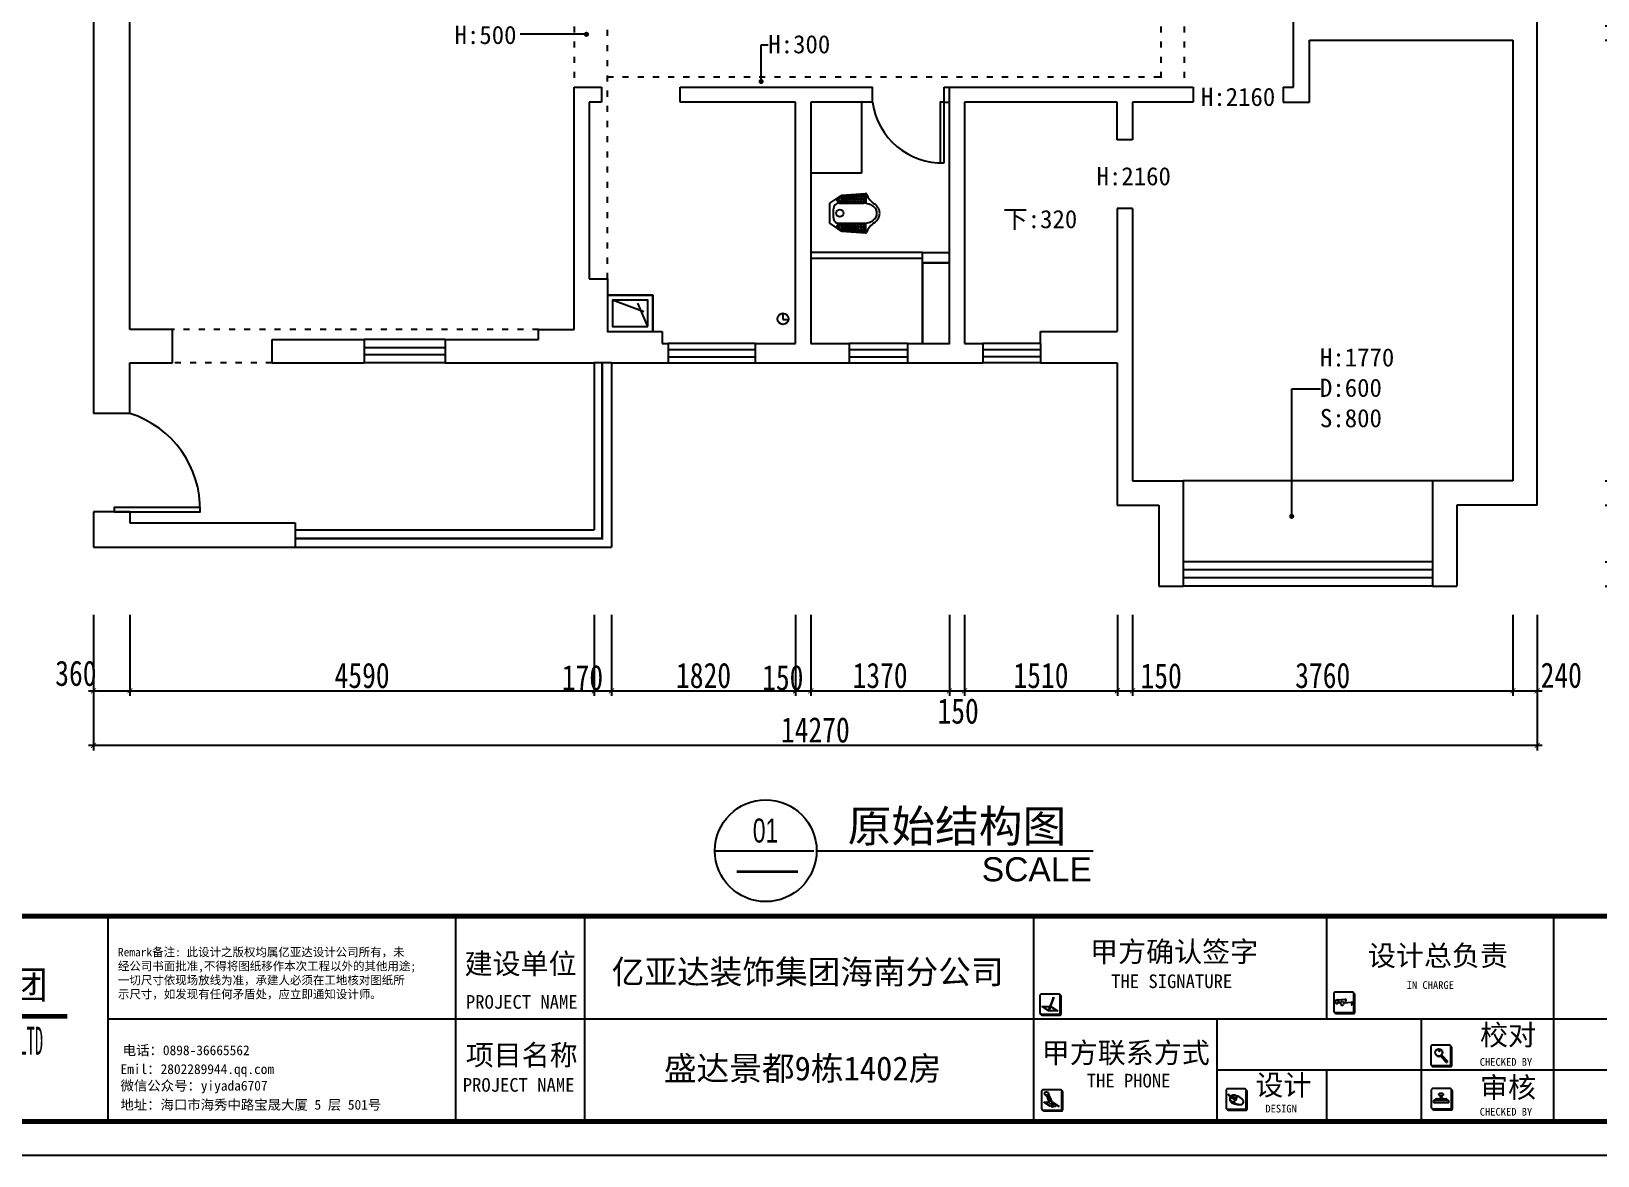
# Model space of a CAD drawing. Header units: millimetres. Extents: x -77055 to 331180, y -861586 to -491011.
# Drawn here: x 114374 to 129856, y -665598 to -654490 of the extents above; entities that cross this region are included whole.
import ezdxf
from ezdxf.enums import TextEntityAlignment as Align

# ---------------------------------------------------------------- set-up
doc = ezdxf.new("R2010")
doc.units = ezdxf.units.MM
doc.header["$PDMODE"] = 3
doc.linetypes.add('ACAD_ISO03W100', pattern=[30, 12, -18])
for name, color, linetype in [('0-01图框模板说明', 2, 'Continuous'), ('0-02图框细线', 136, 'Continuous'), ('0-170活动家具', 8, 'Continuous'), ('250', 250, 'Continuous'), ('layer 1', 7, 'Continuous'), ('TK', 7, 'Continuous'), ('家具外线', 4, 'Continuous')]:
    doc.layers.add(name, color=color, linetype=linetype)
doc.styles.add('ar', font='arial.ttf')
doc.styles.add('DIM', font='simhei.ttf', dxfattribs={"width": 0.8})
doc.styles.add('DIM_FONT', font='SIMPLEX.shx', dxfattribs={"width": 0.8})
doc.styles.add('H1', font='')
doc.styles.get("Standard").update_dxf_attribs({"font": 'simhei.ttf'})
doc.styles.add('STYLE1', font='')
doc.styles.add('黑体', font='simhei.ttf')
doc.styles.get('H1').set_extended_font_data('SimSun')
doc.styles.get('STYLE1').set_extended_font_data('SimSun')
doc.dimstyles.new('1-50', dxfattribs={"dimscale": 50, "dimtxt": 5, "dimasz": 1, "dimexe": 1, "dimexo": 0.1, "dimgap": 0.5, "dimtad": 1, "dimdec": 0, "dimdsep": 46, "dimtxsty": 'DIM', "dimblk": 'ARCHTICK', "dimcen": 4, "dimdle": 1, "dimclrd": 3, "dimclre": 3, "dimclrt": 1, "dimadec": 0, "dimazin": 0, "dimtfac": 1, "dimtdec": 0, "dimtmove": 2, "dimatfit": 3, "dimldrblk": 'DOT', "dimfxl": 15, "dimfxlon": 1, "dimarcsym": 0})

# ---------------------------------------------------------------- blocks, each defined once
blk = doc.blocks.new('_ArchTick')
at = {"color": 0, "linetype": 'ByBlock', "const_width": 0.15}
blk.add_lwpolyline([(-0.5, -0.5), (0.5, 0.5)], dxfattribs=at)
blk = doc.blocks.new('*D574')
at = {"layer": '250', "color": 3, "lineweight": -2}
for p, q in [((130681, -654386), (130681, -654626)), ((129931, -654436), (130731, -654436)), ((129931, -654576), (130731, -654576))]:
    blk.add_line(p, q, dxfattribs=at)
at = {"layer": 'Defpoints', "color": 0}
for p in [(129218, -654436), (129218, -654576), (130681, -654576)]:
    blk.add_point(p, dxfattribs=at)
at = {"layer": '250', "color": 3, "lineweight": -2, "xscale": 50, "yscale": 50, "zscale": 50}
for p, rotation in [((130681, -654436), 90), ((130681, -654576), 270)]:
    blk.add_blockref('_ArchTick', p, dxfattribs=dict(at, rotation=rotation))
at = {"layer": '250', "color": 1, "insert": (130479, -654506), "char_height": 250, "attachment_point": 5, "rotation": 90, "style": 'DIM'}
blk.add_mtext('140', dxfattribs=at)
blk = doc.blocks.new('_Dot')
at = {"color": 0, "linetype": 'ByBlock', "lineweight": -2}
blk.add_line((-0.5, 0), (-1, 0), dxfattribs=at)
at = {"color": 0, "linetype": 'ByBlock', "const_width": 0.5}
blk.add_lwpolyline([(-0.25, 0, 1), (0.25, 0, 1)], format="xyb", close=True, dxfattribs=at)
blk = doc.blocks.new('*D575')
at = {"layer": '250', "color": 3, "lineweight": -2}
for p, q in [((129931, -654576), (130731, -654576)), ((130681, -654526), (130681, -658981)), ((129931, -658931), (130731, -658931))]:
    blk.add_line(p, q, dxfattribs=at)
at = {"layer": 'Defpoints', "color": 0}
for p in [(129218, -654576), (129218, -658931), (130681, -658931)]:
    blk.add_point(p, dxfattribs=at)
at = {"layer": '250', "color": 3, "lineweight": -2, "xscale": 50, "yscale": 50, "zscale": 50}
for p, rotation in [((130681, -654576), 90), ((130681, -658931), 270)]:
    blk.add_blockref('_ArchTick', p, dxfattribs=dict(at, rotation=rotation))
at = {"layer": '250', "color": 1, "insert": (130531, -656753), "char_height": 250, "attachment_point": 5, "rotation": 90, "style": 'DIM'}
blk.add_mtext('4355', dxfattribs=at)
blk = doc.blocks.new('*D576')
at = {"layer": '250', "color": 3, "lineweight": -2}
for p, q in [((130681, -658881), (130681, -659221)), ((129931, -658931), (130731, -658931)), ((129931, -659171), (130731, -659171))]:
    blk.add_line(p, q, dxfattribs=at)
at = {"layer": 'Defpoints', "color": 0}
for p in [(129218, -658931), (129458, -659171), (130681, -659171)]:
    blk.add_point(p, dxfattribs=at)
at = {"layer": '250', "color": 3, "lineweight": -2, "xscale": 50, "yscale": 50, "zscale": 50}
for p, rotation in [((130681, -658931), 90), ((130681, -659171), 270)]:
    blk.add_blockref('_ArchTick', p, dxfattribs=dict(at, rotation=rotation))
at = {"layer": '250', "color": 1, "insert": (130869, -658718), "char_height": 250, "attachment_point": 5, "rotation": 90, "style": 'DIM'}
blk.add_mtext('240', dxfattribs=at)
blk = doc.blocks.new('*D577')
at = {"layer": '250', "color": 3, "lineweight": -2}
for p, q in [((129931, -659171), (130731, -659171)), ((130681, -659121), (130681, -659781)), ((129931, -659731), (130731, -659731))]:
    blk.add_line(p, q, dxfattribs=at)
at = {"layer": 'Defpoints', "color": 0}
for p in [(129458, -659171), (128423, -659731), (130681, -659731)]:
    blk.add_point(p, dxfattribs=at)
at = {"layer": '250', "color": 3, "lineweight": -2, "xscale": 50, "yscale": 50, "zscale": 50}
for p, rotation in [((130681, -659171), 90), ((130681, -659731), 270)]:
    blk.add_blockref('_ArchTick', p, dxfattribs=dict(at, rotation=rotation))
at = {"layer": '250', "color": 1, "insert": (130479, -659451), "char_height": 250, "attachment_point": 5, "rotation": 90, "style": 'DIM'}
blk.add_mtext('560', dxfattribs=at)
blk = doc.blocks.new('*D578')
at = {"layer": '250', "color": 3, "lineweight": -2}
for p, q in [((130681, -659681), (130681, -660021)), ((129931, -659731), (130731, -659731)), ((129931, -659971), (130731, -659971))]:
    blk.add_line(p, q, dxfattribs=at)
at = {"layer": 'Defpoints', "color": 0}
for p in [(128423, -659731), (128423, -659971), (130681, -659971)]:
    blk.add_point(p, dxfattribs=at)
at = {"layer": '250', "color": 3, "lineweight": -2, "xscale": 50, "yscale": 50, "zscale": 50}
for p, rotation in [((130681, -659731), 90), ((130681, -659971), 270)]:
    blk.add_blockref('_ArchTick', p, dxfattribs=dict(at, rotation=rotation))
at = {"layer": '250', "color": 1, "insert": (130479, -660114), "char_height": 250, "attachment_point": 5, "rotation": 90, "style": 'DIM'}
blk.add_mtext('240', dxfattribs=at)
blk = doc.blocks.new('*D595')
at = {"layer": '250', "color": 3, "lineweight": -2}
for p, q in [((114988, -660256), (114988, -661056)), ((115348, -660256), (115348, -661056)), ((114938, -661006), (115398, -661006))]:
    blk.add_line(p, q, dxfattribs=at)
at = {"layer": 'Defpoints', "color": 0}
for p in [(115348, -659781), (114988, -660021), (115348, -661006)]:
    blk.add_point(p, dxfattribs=at)
at = {"layer": '250', "color": 3, "lineweight": -2, "xscale": 50, "yscale": 50, "zscale": 50, "rotation": 180}
blk.add_blockref('_ArchTick', (114988, -661006), dxfattribs=at)
at = {"layer": '250', "color": 3, "lineweight": -2, "xscale": 50, "yscale": 50, "zscale": 50}
blk.add_blockref('_ArchTick', (115348, -661006), dxfattribs=at)
at = {"layer": '250', "color": 1, "insert": (114814, -660834), "char_height": 250, "attachment_point": 5, "style": 'DIM'}
blk.add_mtext('360', dxfattribs=at)
blk = doc.blocks.new('*D596')
at = {"layer": '250', "color": 3, "lineweight": -2}
for p, q in [((115348, -660256), (115348, -661056)), ((119938, -660256), (119938, -661056)), ((115298, -661006), (119988, -661006))]:
    blk.add_line(p, q, dxfattribs=at)
at = {"layer": 'Defpoints', "color": 0}
for p in [(115348, -659781), (119938, -659851), (119938, -661006)]:
    blk.add_point(p, dxfattribs=at)
at = {"layer": '250', "color": 3, "lineweight": -2, "xscale": 50, "yscale": 50, "zscale": 50, "rotation": 180}
blk.add_blockref('_ArchTick', (115348, -661006), dxfattribs=at)
at = {"layer": '250', "color": 3, "lineweight": -2, "xscale": 50, "yscale": 50, "zscale": 50}
blk.add_blockref('_ArchTick', (119938, -661006), dxfattribs=at)
at = {"layer": '250', "color": 1, "insert": (117643, -660855), "char_height": 250, "attachment_point": 5, "style": 'DIM'}
blk.add_mtext('4590', dxfattribs=at)
blk = doc.blocks.new('*D597')
at = {"layer": '250', "color": 3, "lineweight": -2}
for p, q in [((119938, -660256), (119938, -661056)), ((120108, -660256), (120108, -661056)), ((119888, -661006), (120158, -661006))]:
    blk.add_line(p, q, dxfattribs=at)
at = {"layer": 'Defpoints', "color": 0}
for p in [(119938, -659851), (120108, -660021), (120108, -661006)]:
    blk.add_point(p, dxfattribs=at)
at = {"layer": '250', "color": 3, "lineweight": -2, "xscale": 50, "yscale": 50, "zscale": 50, "rotation": 180}
blk.add_blockref('_ArchTick', (119938, -661006), dxfattribs=at)
at = {"layer": '250', "color": 3, "lineweight": -2, "xscale": 50, "yscale": 50, "zscale": 50}
blk.add_blockref('_ArchTick', (120108, -661006), dxfattribs=at)
at = {"layer": '250', "color": 1, "insert": (119821, -660877), "char_height": 250, "attachment_point": 5, "style": 'DIM'}
blk.add_mtext('170', dxfattribs=at)
blk = doc.blocks.new('*D598')
at = {"layer": '250', "color": 3, "lineweight": -2}
for p, q in [((120108, -660256), (120108, -661056)), ((121928, -660256), (121928, -661056)), ((120058, -661006), (121978, -661006))]:
    blk.add_line(p, q, dxfattribs=at)
at = {"layer": 'Defpoints', "color": 0}
for p in [(121928, -658011), (120108, -660021), (121928, -661006)]:
    blk.add_point(p, dxfattribs=at)
at = {"layer": '250', "color": 3, "lineweight": -2, "xscale": 50, "yscale": 50, "zscale": 50, "rotation": 180}
blk.add_blockref('_ArchTick', (120108, -661006), dxfattribs=at)
at = {"layer": '250', "color": 3, "lineweight": -2, "xscale": 50, "yscale": 50, "zscale": 50}
blk.add_blockref('_ArchTick', (121928, -661006), dxfattribs=at)
at = {"layer": '250', "color": 1, "insert": (121018, -660855), "char_height": 250, "attachment_point": 5, "style": 'DIM'}
blk.add_mtext('1820', dxfattribs=at)
blk = doc.blocks.new('*D599')
at = {"layer": '250', "color": 3, "lineweight": -2}
for p, q in [((121928, -660256), (121928, -661056)), ((122078, -660256), (122078, -661056)), ((121878, -661006), (122128, -661006))]:
    blk.add_line(p, q, dxfattribs=at)
at = {"layer": 'Defpoints', "color": 0}
for p in [(121928, -658011), (122078, -658011), (122078, -661006)]:
    blk.add_point(p, dxfattribs=at)
at = {"layer": '250', "color": 3, "lineweight": -2, "xscale": 50, "yscale": 50, "zscale": 50, "rotation": 180}
blk.add_blockref('_ArchTick', (121928, -661006), dxfattribs=at)
at = {"layer": '250', "color": 3, "lineweight": -2, "xscale": 50, "yscale": 50, "zscale": 50}
blk.add_blockref('_ArchTick', (122078, -661006), dxfattribs=at)
at = {"layer": '250', "color": 1, "insert": (121801, -660877), "char_height": 250, "attachment_point": 5, "style": 'DIM'}
blk.add_mtext('150', dxfattribs=at)
blk = doc.blocks.new('*D600')
at = {"layer": '250', "color": 3, "lineweight": -2}
for p, q in [((122078, -660256), (122078, -661056)), ((123448, -660256), (123448, -661056)), ((122028, -661006), (123498, -661006))]:
    blk.add_line(p, q, dxfattribs=at)
at = {"layer": 'Defpoints', "color": 0}
for p in [(123448, -657211), (122078, -658011), (123448, -661006)]:
    blk.add_point(p, dxfattribs=at)
at = {"layer": '250', "color": 3, "lineweight": -2, "xscale": 50, "yscale": 50, "zscale": 50, "rotation": 180}
blk.add_blockref('_ArchTick', (122078, -661006), dxfattribs=at)
at = {"layer": '250', "color": 3, "lineweight": -2, "xscale": 50, "yscale": 50, "zscale": 50}
blk.add_blockref('_ArchTick', (123448, -661006), dxfattribs=at)
at = {"layer": '250', "color": 1, "insert": (122763, -660855), "char_height": 250, "attachment_point": 5, "style": 'DIM'}
blk.add_mtext('1370', dxfattribs=at)
blk = doc.blocks.new('*D601')
at = {"layer": '250', "color": 3, "lineweight": -2}
for p, q in [((123448, -660256), (123448, -661056)), ((123598, -660256), (123598, -661056)), ((123398, -661006), (123648, -661006))]:
    blk.add_line(p, q, dxfattribs=at)
at = {"layer": 'Defpoints', "color": 0}
for p in [(123448, -657211), (123598, -658011), (123598, -661006)]:
    blk.add_point(p, dxfattribs=at)
at = {"layer": '250', "color": 3, "lineweight": -2, "xscale": 50, "yscale": 50, "zscale": 50, "rotation": 180}
blk.add_blockref('_ArchTick', (123448, -661006), dxfattribs=at)
at = {"layer": '250', "color": 3, "lineweight": -2, "xscale": 50, "yscale": 50, "zscale": 50}
blk.add_blockref('_ArchTick', (123598, -661006), dxfattribs=at)
at = {"layer": '250', "color": 1, "insert": (123534, -661207), "char_height": 250, "attachment_point": 5, "style": 'DIM'}
blk.add_mtext('150', dxfattribs=at)
blk = doc.blocks.new('*D602')
at = {"layer": '250', "color": 3, "lineweight": -2}
for p, q in [((123598, -660256), (123598, -661056)), ((125108, -660256), (125108, -661056)), ((123548, -661006), (125158, -661006))]:
    blk.add_line(p, q, dxfattribs=at)
at = {"layer": 'Defpoints', "color": 0}
for p in [(123598, -658011), (125108, -658201), (125108, -661006)]:
    blk.add_point(p, dxfattribs=at)
at = {"layer": '250', "color": 3, "lineweight": -2, "xscale": 50, "yscale": 50, "zscale": 50, "rotation": 180}
blk.add_blockref('_ArchTick', (123598, -661006), dxfattribs=at)
at = {"layer": '250', "color": 3, "lineweight": -2, "xscale": 50, "yscale": 50, "zscale": 50}
blk.add_blockref('_ArchTick', (125108, -661006), dxfattribs=at)
at = {"layer": '250', "color": 1, "insert": (124353, -660855), "char_height": 250, "attachment_point": 5, "style": 'DIM'}
blk.add_mtext('1510', dxfattribs=at)
blk = doc.blocks.new('*D603')
at = {"layer": '250', "color": 3, "lineweight": -2}
for p, q in [((125108, -660256), (125108, -661056)), ((125258, -660256), (125258, -661056)), ((125058, -661006), (125308, -661006))]:
    blk.add_line(p, q, dxfattribs=at)
at = {"layer": 'Defpoints', "color": 0}
for p in [(125258, -659366), (125108, -659606), (125258, -661006)]:
    blk.add_point(p, dxfattribs=at)
at = {"layer": '250', "color": 3, "lineweight": -2, "xscale": 50, "yscale": 50, "zscale": 50, "rotation": 180}
blk.add_blockref('_ArchTick', (125108, -661006), dxfattribs=at)
at = {"layer": '250', "color": 3, "lineweight": -2, "xscale": 50, "yscale": 50, "zscale": 50}
blk.add_blockref('_ArchTick', (125258, -661006), dxfattribs=at)
at = {"layer": '250', "color": 1, "insert": (125541, -660859), "char_height": 250, "attachment_point": 5, "style": 'DIM'}
blk.add_mtext('150', dxfattribs=at)
blk = doc.blocks.new('*D604')
at = {"layer": '250', "color": 3, "lineweight": -2}
for p, q in [((125258, -660256), (125258, -661056)), ((129018, -660256), (129018, -661056)), ((125208, -661006), (129068, -661006))]:
    blk.add_line(p, q, dxfattribs=at)
at = {"layer": 'Defpoints', "color": 0}
for p in [(125258, -659366), (129018, -659366), (129018, -661006)]:
    blk.add_point(p, dxfattribs=at)
at = {"layer": '250', "color": 3, "lineweight": -2, "xscale": 50, "yscale": 50, "zscale": 50, "rotation": 180}
blk.add_blockref('_ArchTick', (125258, -661006), dxfattribs=at)
at = {"layer": '250', "color": 3, "lineweight": -2, "xscale": 50, "yscale": 50, "zscale": 50}
blk.add_blockref('_ArchTick', (129018, -661006), dxfattribs=at)
at = {"layer": '250', "color": 1, "insert": (127138, -660855), "char_height": 250, "attachment_point": 5, "style": 'DIM'}
blk.add_mtext('3760', dxfattribs=at)
blk = doc.blocks.new('*D605')
at = {"layer": '250', "color": 3, "lineweight": -2}
for p, q in [((129018, -660256), (129018, -661056)), ((129258, -660256), (129258, -661056)), ((128968, -661006), (129308, -661006))]:
    blk.add_line(p, q, dxfattribs=at)
at = {"layer": 'Defpoints', "color": 0}
for p in [(129018, -659366), (129258, -659606), (129258, -661006)]:
    blk.add_point(p, dxfattribs=at)
at = {"layer": '250', "color": 3, "lineweight": -2, "xscale": 50, "yscale": 50, "zscale": 50, "rotation": 180}
blk.add_blockref('_ArchTick', (129018, -661006), dxfattribs=at)
at = {"layer": '250', "color": 3, "lineweight": -2, "xscale": 50, "yscale": 50, "zscale": 50}
blk.add_blockref('_ArchTick', (129258, -661006), dxfattribs=at)
at = {"layer": '250', "color": 1, "insert": (129496, -660853), "char_height": 250, "attachment_point": 5, "style": 'DIM'}
blk.add_mtext('240', dxfattribs=at)
blk = doc.blocks.new('*D607')
at = {"layer": '250', "color": 3, "lineweight": -2}
for p, q in [((114988, -660795), (114988, -661595)), ((129258, -660795), (129258, -661595)), ((129308, -661545), (114938, -661545))]:
    blk.add_line(p, q, dxfattribs=at)
at = {"layer": 'Defpoints', "color": 0}
for p in [(114988, -660159), (129258, -660159), (114988, -661545)]:
    blk.add_point(p, dxfattribs=at)
at = {"layer": '250', "color": 3, "lineweight": -2, "xscale": 50, "yscale": 50, "zscale": 50, "rotation": 180}
blk.add_blockref('_ArchTick', (114988, -661545), dxfattribs=at)
at = {"layer": '250', "color": 3, "lineweight": -2, "xscale": 50, "yscale": 50, "zscale": 50}
blk.add_blockref('_ArchTick', (129258, -661545), dxfattribs=at)
at = {"layer": '250', "color": 1, "insert": (122123, -661393), "char_height": 250, "attachment_point": 5, "style": 'DIM'}
blk.add_mtext('14270', dxfattribs=at)
blk = doc.blocks.new('A$C277C16EF')
at = {"layer": '0-01图框模板说明'}
for points in [[(-12145, 1411, -0.414214), (-12158, 1397), (-12331, 1397, -0.071272), (-12335, 1398, 0.348143), (-12322, 1388), (-12149, 1388, 0.414214), (-12135, 1401), (-12135, 1574, 0.333108), (-12145, 1587, -0.057743), (-12145, 1584)], [(-9240, 1428, -0.414214), (-9254, 1415), (-9427, 1415, -0.071272), (-9430, 1416, 0.348143), (-9417, 1405), (-9245, 1405, 0.414214), (-9231, 1419), (-9231, 1592, 0.333108), (-9241, 1605, -0.057743), (-9240, 1601)], [(-8283, 904, -0.414214), (-8296, 891), (-8469, 891, -0.071272), (-8473, 891, 0.348143), (-8460, 881), (-8287, 881, 0.414214), (-8273, 894), (-8273, 1067, 0.333108), (-8283, 1080, -0.057743), (-8283, 1077)], [(-12128, 465, -0.414214), (-12141, 451), (-12314, 451, -0.071272), (-12318, 452, 0.348143), (-12305, 442), (-12132, 442, 0.414214), (-12119, 455), (-12119, 628, 0.333108), (-12129, 641, -0.057743), (-12128, 638)], [(-10305, 473, -0.414214), (-10318, 460), (-10491, 460, -0.071272), (-10495, 460, 0.348143), (-10482, 450), (-10309, 450, 0.414214), (-10296, 463), (-10296, 636, 0.333108), (-10305, 649, -0.057743), (-10305, 646)], [(-8276, 476, -0.414214), (-8289, 462), (-8462, 462, -0.071272), (-8466, 463, 0.348143), (-8453, 453), (-8280, 453, 0.414214), (-8267, 466), (-8267, 639, 0.333108), (-8276, 652, -0.057743), (-8276, 649)]]:
    blk.add_hatch(color=8, dxfattribs=at).paths.add_polyline_path(points)
at = {"layer": '0-01图框模板说明', "color": 8}
for p, q in [((-12251, 1448), (-12253, 1444)), ((-12252, 1448), (-12253, 1446)), ((-12253, 1446), (-12253, 1444)), ((-12252, 1445), (-12253, 1444)), ((-12251, 1447), (-12252, 1445)), ((-9408, 1541), (-9327, 1547)), ((-9396, 1540), (-9326, 1546)), ((-9345, 1510), (-9264, 1516)), ((-9333, 1509), (-9264, 1515)), ((-8385, 988), (-8328, 922)), ((-8374, 997), (-8317, 932)), ((-12241, 484), (-12306, 527)), ((-12306, 527), (-12253, 527)), ((-12224, 527), (-12219, 527)), ((-12219, 527), (-12153, 484)), ((-10471, 551), (-10471, 551)), ((-10462, 577), (-10429, 561)), ((-10456, 543), (-10415, 520)), ((-10421, 576), (-10454, 588)), ((-10449, 575), (-10449, 575)), ((-10449, 575), (-10425, 562)), ((-10420, 571), (-10445, 582)), ((-10379, 585), (-10421, 597)), ((-10411, 561), (-10404, 557)), ((-8449, 546), (-8428, 560)), ((-8426, 561), (-8406, 561)), ((-8383, 572), (-8383, 576)), ((-8376, 572), (-8376, 576)), ((-8350, 561), (-8328, 561)), ((-8308, 546), (-8326, 560))]:
    blk.add_line(p, q, dxfattribs=at)
at = {"layer": '0-01图框模板说明', "color": 2, "const_width": 49}
blk.add_lwpolyline([(-338, 19745), (-338, 338), (-28062, 338), (-28062, 19745)], close=True, dxfattribs=at)
blk.add_lwpolyline([(-338, 2367), (-28066, 2367)], dxfattribs=at)
at = {"layer": '0-01图框模板说明', "color": 8}
for points in [[(-12331, 1397), (-12158, 1397, 0.414214), (-12145, 1411), (-12145, 1584, 0.414214), (-12158, 1597), (-12331, 1597, 0.414214), (-12344, 1584), (-12344, 1411, 0.414214)], [(-12208, 1555), (-12215, 1557), (-12215, 1559, -0.451962), (-12211, 1560), (-12210, 1560, -0.418435), (-12208, 1556)], [(-9427, 1415), (-9254, 1415, 0.414214), (-9240, 1428), (-9240, 1601, 0.414214), (-9254, 1615), (-9427, 1615, 0.414214), (-9440, 1601), (-9440, 1428, 0.414214)], [(-8469, 891), (-8296, 891, 0.414214), (-8283, 904), (-8283, 1077, 0.414214), (-8296, 1090), (-8469, 1090, 0.414214), (-8482, 1077), (-8482, 904, 0.414214)], [(-12314, 451), (-12141, 451, 0.414214), (-12128, 465), (-12128, 638, 0.414214), (-12141, 651), (-12314, 651, 0.414214), (-12328, 638), (-12328, 465, 0.414214)], [(-10491, 460), (-10318, 460, 0.414214), (-10305, 473), (-10305, 646, 0.414214), (-10318, 659), (-10491, 659, 0.414214), (-10504, 646), (-10504, 473, 0.414214)], [(-8462, 462), (-8289, 462, 0.414214), (-8276, 476), (-8276, 649, 0.414214), (-8289, 662), (-8462, 662, 0.414214), (-8476, 649), (-8476, 476, 0.414214)], [(-8446, 547), (-8311, 547, -0.414214), (-8307, 543), (-8307, 526, -0.414214), (-8311, 522), (-8446, 522, -0.414214), (-8450, 526), (-8450, 543, -0.414214)]]:
    blk.add_lwpolyline(points, format="xyb", close=True, dxfattribs=at)
for points in [[(-12335, 1398, 0.348143), (-12322, 1388), (-12149, 1388, 0.414214), (-12135, 1401), (-12135, 1574, 0.333108), (-12145, 1587)], [(-9430, 1416, 0.348143), (-9417, 1405), (-9245, 1405, 0.414214), (-9231, 1419), (-9231, 1592, 0.333108), (-9241, 1605)], [(-8473, 891, 0.348143), (-8460, 881), (-8287, 881, 0.414214), (-8273, 894), (-8273, 1067, 0.333108), (-8283, 1080)], [(-12318, 452, 0.348143), (-12305, 442), (-12132, 442, 0.414214), (-12119, 455), (-12119, 628, 0.333108), (-12129, 641)], [(-10495, 460, 0.348143), (-10482, 450), (-10309, 450, 0.414214), (-10296, 463), (-10296, 636, 0.333108), (-10305, 649)], [(-8466, 463, 0.348143), (-8453, 453), (-8280, 453, 0.414214), (-8267, 466), (-8267, 639, 0.333108), (-8276, 652)]]:
    blk.add_lwpolyline(points, format="xyb", dxfattribs=at)
for points in [[(-12211, 1548), (-12218, 1551), (-12249, 1464), (-12242, 1462)], [(-12208, 1555), (-12216, 1558), (-12218, 1551), (-12210, 1548)], [(-12251, 1447), (-12252, 1448), (-12249, 1464), (-12242, 1462)], [(-8409, 559), (-8347, 559), (-8347, 551), (-8409, 551)]]:
    blk.add_lwpolyline(points, close=True, dxfattribs=at)
for points in [[(-12238, 1473), (-12235, 1473), (-12170, 1430), (-12257, 1430), (-12323, 1473), (-12246, 1473)], [(-8369, 565), (-8356, 565), (-8347, 559), (-8409, 559), (-8399, 565), (-8390, 565)]]:
    blk.add_lwpolyline(points, dxfattribs=at)
for centre, radius in [((-8402, 1020), 36), ((-12280, 614), 17.7), ((-12268, 579), 2.53), ((-12263, 570), 2.53), ((-12262, 582), 2.53), ((-12259, 560), 2.53), ((-12258, 573), 2.53), ((-12256, 586), 2.53), ((-12253, 563), 2.53), ((-12254, 548), 2.53), ((-12252, 576), 2.53), ((-12239, 527), 14.3), ((-12247, 566), 2.53), ((-12248, 551), 2.53), ((-12242, 555), 2.53)]:
    blk.add_circle(centre, radius, dxfattribs=at)
for centre, radius, start, end in [((-9389, 1516), 24.9, 105.757, 120.9015), ((-9388, 1491), 21.7, 39.9377, 115.0821), ((-9396, 1540), 0.332, 94.538, 105.757), ((-9381, 1528), 16.1, 194.4811, 315.0527), ((-9326, 1485), 24.9, 105.757, 138.6812), ((-9333, 1509), 0.332, 94.538, 105.757), ((-9332, 1534), 14.1, 298.7114, 70.1269), ((-9332, 1534), 13.4, 300.3285, 62.5398), ((-9326, 1545), 0.332, 62.5398, 94.538), ((-9325, 1522), 0.341, 133.8328, 294.2798), ((-9269, 1503), 14.1, 298.7114, 70.1269), ((-9264, 1515), 0.332, 62.5398, 94.538), ((-9270, 1503), 13.4, 300.3285, 62.5398), ((-9263, 1491), 0.341, 133.8328, 294.2798), ((-8401, 1017), 36, 191.5054, 300.5031), ((-8404, 1020), 18, 22.4479, 114.9174), ((-8408, 1029), 8.45, 340.0341, 111.5177), ((-8401, 1017), 36, 323.7918, 16.5929), ((-8324, 929), 7.87, 246.2917, 21.6824), ((-11892, 729), 386, 196.3548, 210.1283), ((-12394, 500), 144, 10.8653, 46.0134), ((-10446, 561), 21.3, 158.1829, 240.9002), ((-10421, 555), 46.4, 172.2315, 207.5085), ((-10376, 526), 99.8, 139.3249, 154.2833), ((-10374, 651), 146, 233.0714, 279.6677), ((-10430, 563), 35, 74.0812, 127.264), ((-10447, 579), 3.62, 54.1755, 246.924), ((-10445, 579), 46.7, 277.384, 14.5417), ((-10419, 579), 21, 239.1443, 279.6549), ((-10424, 568), 5.39, 255.5948, 46.2056), ((-10431, 557), 21, 22.1455, 62.6561), ((-10416, 563), 5.32, 279.6549, 22.1455), ((-10357, 637), 131, 243.4996, 273.0164), ((-10448, 474), 131, 28.784, 58.3007), ((-10359, 532), 27.1, 290.3762, 11.4241), ((-8426, 557), 3.88, 90, 119.8772), ((-8379, 671), 77.3, 259.2449, 280.7551), ((-8411, 572), 28.6, 7.6088, 51.9955), ((-8395, 577), 13.3, 284.907, 336.821), ((-8379, 584), 23.4, 237.0341, 302.9659), ((-8347, 572), 28.6, 128.0045, 172.3912), ((-8373, 572), 2.72, 180, 209.5766), ((-8363, 578), 14.2, 209.5766, 255.9056), ((-8328, 557), 3.88, 58.6434, 90)]:
    blk.add_arc(centre, radius, start, end, dxfattribs=at)
for centre in [(-9409, 1520), (-9408, 1520), (-9358, 1505), (-9357, 1505)]:
    blk.add_ellipse(centre, major_axis=(0, 20.6), ratio=0.646017, dxfattribs=at)
blk.add_ellipse((-8379, 604), major_axis=(25.4, 0), ratio=0.460933, start_param=-0.967391, end_param=4.108984, dxfattribs=at)
blk.add_spline([(-12239, 513), (-12210, 500), (-12209, 510), (-12222, 507), (-12230, 484), (-12195, 490), (-12189, 484)], degree=3, dxfattribs=at)
for points in [[(-10458, 585), (-10473, 587), (-10480, 594), (-10483, 611)], [(-10456, 587), (-10473, 588), (-10478, 600), (-10482, 612)]]:
    blk.add_open_spline(points, degree=3, dxfattribs=at)
at = {"layer": '0-02图框细线'}
for p, q in [((-21553, 338), (-21553, 2367)), ((-18119, 327), (-18119, 2367)), ((-16842, 327), (-16842, 2367)), ((-12405, 338), (-12405, 2367)), ((-9507, 1352), (-9507, 2367)), ((-7264, 1352), (-7264, 2367)), ((-21553, 1352), (-338, 1352)), ((-10594, 338), (-10594, 1352)), ((-8574, 338), (-8574, 1352)), ((-7264, 338), (-7264, 1352)), ((-338, 845), (-10594, 845)), ((-9507, 338), (-9507, 845))]:
    blk.add_line(p, q, dxfattribs=at)
blk.add_lwpolyline([(0, 20083), (0, 0), (-28400, 0), (-28400, 20083)], close=True, dxfattribs=at)
at = {"layer": '0-02图框细线', "ltscale": 0.2, "const_width": 45}
blk.add_lwpolyline([(-26342, 1377), (-21957, 1377)], dxfattribs=at)
at = {"layer": '0-02图框细线'}
for s, insert, char_height, attachment_point in [('{\\fSimHei|b0|i0|c134|p2;Remark备注: 此设计之版权均属亿亚达设计公司所有，未\\P经公司书面批准,不得将图纸移作本次工程以外的其他用途;\\P一切尺寸依现场放线为准，承建人必须在工地核对图纸所\\P示尺寸，如发现有任何矛盾处，应立即通知设计师。}', (-21458, 1541), 83.12, 7), ('{\\fSimSun|b0|i0|c134|p2;建设单位}', (-18031, 1885), 202.86, 4), ('{\\fSimSun|b0|i0|c134|p2;甲方确认签字}', (-11848, 2004), 202.86, 4), ('{\\fSimSun|b0|i0|c134|p2;设计总负责}', (-9102, 1965), 202.86, 4), ('{\\fSimSun|b0|i0|c134|p2;THE SIGNATURE}', (-11640, 1722), 135.24, 4), ('{\\fSimSun|b0|i0|c134|p2;IN CHARGE}', (-8719, 1685), 76.2, 4), ('{\\fSimSun|b0|i0|c134|p2;PROJECT NAME}', (-18018, 1518), 135.24, 4), ('{\\fSimSun|b0|i0|c134|p2;校对}', (-7994, 1181), 202.86, 4), ('{\\fSimSun|b0|i0|c134|p2;电话：0898-36665562  }', (-21410, 1036), 96.98, 4), ('{\\fSimSun|b0|i0|c134|p2;项目名称}', (-18020, 983), 202.86, 4), ('{\\fSimSun|b0|i0|c134|p2;甲方联系方式}', (-12326, 1005), 202.86, 4), ('{\\fSimSun|b0|i0|c134|p2;CHECKED BY}', (-7997, 925), 76.2, 4), ('{\\fSimSun|b0|i0|c134|p2;Emil：2802289944.qq.com}', (-21432, 841), 96.98, 4), ('{\\fSimSun|b0|i0|c134|p2;THE PHONE}', (-11882, 740), 135.24, 4), ('{\\fSimSun|b0|i0|c134|p2;设计}', (-10215, 686), 202.86, 4), ('{\\fSimSun|b0|i0|c134|p2;审核}', (-7994, 663), 202.86, 4), ('{\\fSimSun|b0|i0|c134|p2;微信公众号：yiyada6707}', (-21432, 677), 96.98, 4), ('{\\fSimSun|b0|i0|c134|p2;PROJECT NAME}', (-18049, 698), 135.24, 4), ('{\\fSimSun|b0|i0|c134|p2;地址：海口市海秀中路宝晟大厦 5 层 501号}', (-21433, 497), 96.98, 4), ('{\\fSimSun|b0|i0|c134|p2;DESIGN}', (-10116, 464), 76.2, 4), ('{\\fSimSun|b0|i0|c134|p2;CHECKED BY}', (-7997, 433), 76.2, 4)]:
    blk.add_mtext(s, dxfattribs=dict(at, insert=insert, char_height=char_height, attachment_point=attachment_point))
at = {"layer": '0-02图框细线', "char_height": 236.67, "attachment_point": 5, "style": '黑体'}
for s, insert in [('亿亚达装饰集团海南分公司', (-14640, 1802)), ('{\\fSimSun|b0|i0|c134|p2;盛达景都9栋1402房}', (-14690, 849))]:
    blk.add_mtext(s, dxfattribs=dict(at, insert=insert))
at = {"layer": 'TK', "color": 150, "style": 'H1'}
for s, width, p in [('江 苏 億 亞 逹 装 饰 集 团', 0.85, (-26327, 1551)), ('jiangsu  Yiyada Interior design Engineering co.,LTD', 0.43, (-26331, 997))]:
    blk.add_text(s, height=277.07, dxfattribs=dict(at, width=width)).set_placement(p)
blk = doc.blocks.new('FBVC8')
at = {"color": 3, "ltscale": 100}
for p, q in [((-160997, -537259), (-161014, -537023)), ((-160988, -537256), (-161004, -537030)), ((-160996, -537021), (-160915, -537021)), ((-160917, -537043), (-160917, -537286)), ((-160917, -537286), (-160917, -537043)), ((-160640, -537021), (-160720, -537021)), ((-160719, -537286), (-160719, -537043)), ((-160648, -537256), (-160631, -537030)), ((-160622, -537023), (-160639, -537259)), ((-160917, -537376), (-160997, -537259)), ((-160951, -537310), (-160988, -537256)), ((-160917, -537286), (-160951, -537310)), ((-160719, -537376), (-160917, -537376)), ((-160773, -537340), (-160863, -537340)), ((-160639, -537259), (-160719, -537376)), ((-160719, -537286), (-160684, -537310)), ((-160684, -537310), (-160648, -537256))]:
    blk.add_line(p, q, dxfattribs=at)
for centre, radius in [((-160989, -537037), 10.3), ((-160986, -537067), 10.3), ((-160958, -537037), 10.3), ((-160956, -537067), 10.3), ((-160928, -537036), 10.3), ((-160928, -537066), 10.3), ((-160708, -537036), 10.3), ((-160708, -537066), 10.3), ((-160680, -537067), 10.3), ((-160678, -537037), 10.3), ((-160650, -537067), 10.3), ((-160647, -537037), 10.3), ((-160982, -537099), 10.3), ((-160980, -537131), 10.3), ((-160978, -537163), 10.3), ((-160976, -537193), 10.3), ((-160975, -537223), 10.3), ((-160955, -537099), 10.3), ((-160954, -537131), 10.3), ((-160953, -537163), 10.3), ((-160953, -537193), 10.3), ((-160951, -537223), 10.3), ((-160928, -537097), 10.3), ((-160928, -537130), 10.3), ((-160928, -537162), 10.3), ((-160928, -537192), 10.3), ((-160928, -537222), 10.3), ((-160708, -537097), 10.3), ((-160708, -537130), 10.3), ((-160708, -537162), 10.3), ((-160708, -537192), 10.3), ((-160708, -537222), 10.3), ((-160685, -537223), 10.3), ((-160683, -537163), 10.3), ((-160683, -537193), 10.3), ((-160682, -537131), 10.3), ((-160681, -537099), 10.3), ((-160661, -537223), 10.3), ((-160660, -537193), 10.3), ((-160658, -537163), 10.3), ((-160656, -537131), 10.3), ((-160654, -537099), 10.3), ((-160975, -537252), 10.3), ((-160951, -537252), 10.3), ((-160951, -537290), 10.3), ((-160928, -537251), 10.3), ((-160927, -537278), 10.3), ((-160818, -537277), 36), ((-160708, -537278), 10.3), ((-160708, -537251), 10.3), ((-160685, -537252), 10.3), ((-160685, -537290), 10.3), ((-160661, -537252), 10.3)]:
    blk.add_circle(centre, radius, dxfattribs=at)
for centre, radius, start, end in [((-160802, -537013), 134, 119.1312, 143.3787), ((-160802, -537013), 107, 119.1312, 143.3787), ((-160818, -536985), 102, 90, 119.1312), ((-160818, -536985), 74.5, 90, 119.1312), ((-160818, -536985), 102, 60.8688, 90), ((-160818, -536985), 74.5, 60.8688, 90), ((-160834, -537013), 107, 36.6213, 60.8688), ((-160834, -537013), 134, 36.6213, 60.8688), ((-161067, -536842), 182, 288.9437, 330.2147), ((-160996, -537030), 9, 90, 184.2364), ((-160738, -537043), 179, 162.8884, 180), ((-160777, -537031), 138, 143.3787, 162.8884), ((-160858, -537031), 138, 17.1116, 36.6213), ((-160569, -536842), 182, 209.7853, 251.0563), ((-160898, -537043), 179, 0, 17.1116), ((-160640, -537030), 9, 355.7636, 90), ((-160631, -537023), 9, 355.7636, 71.0563), ((-160863, -537286), 54, 180, 270), ((-160773, -537286), 54, 270, 0)]:
    blk.add_arc(centre, radius, start, end, dxfattribs=at)
at = {"layer": '家具外线'}
blk.add_arc((-161005, -537023), 9, 108.9437, 184.2364, dxfattribs=at)
at = {"color": 3, "ltscale": 100, "style": 'DIM_FONT', "width": 0.8, "flags": 9}
for tag in ['YSIZE', 'XSIZE']:
    blk.add_attdef(tag, (-160719, -537376), '', height=0.45, rotation=180, dxfattribs=at)
blk = doc.blocks.new('*D697')
at = {"layer": '250', "color": 3, "lineweight": -2}
for p, q in [((-23716, -602713), (-22916, -602713)), ((-22966, -602663), (-22966, -607118)), ((-23716, -607068), (-22916, -607068)), ((150253, -655191), (149547, -655191)), ((149597, -656986), (149597, -655141)), ((150253, -656936), (149547, -656936))]:
    blk.add_line(p, q, dxfattribs=at)
at = {"layer": 'Defpoints', "color": 0}
for p in [(-24429, -602713), (-24429, -607068), (-22966, -607068), (149597, -655191), (150258, -655191), (150258, -656936)]:
    blk.add_point(p, dxfattribs=at)
at = {"layer": '250', "color": 3, "lineweight": -2, "xscale": 50, "yscale": 50, "zscale": 50}
for p, rotation in [((-22966, -602713), 90), ((-22966, -607068), 270), ((149597, -655191), 90), ((149597, -656936), 270)]:
    blk.add_blockref('_ArchTick', p, dxfattribs=dict(at, rotation=rotation))
at = {"layer": '250', "color": 1, "char_height": 250, "attachment_point": 5, "rotation": 90, "style": 'DIM'}
for s, insert in [('4355', (-23116, -604890)), ('1745', (149447, -656063))]:
    blk.add_mtext(s, dxfattribs=dict(at, insert=insert))
blk = doc.blocks.new('*D698')
at = {"layer": '250', "color": 3, "lineweight": -2}
for p, q in [((-22966, -607018), (-22966, -607358)), ((-23716, -607068), (-22916, -607068)), ((-23716, -607308), (-22916, -607308)), ((150213, -655191), (149740, -655191)), ((149790, -656986), (149790, -655141)), ((150253, -656936), (149740, -656936))]:
    blk.add_line(p, q, dxfattribs=at)
at = {"layer": 'Defpoints', "color": 0}
for p in [(-24429, -607068), (-24189, -607308), (-22966, -607308), (149790, -655191), (150218, -655191), (150258, -656936)]:
    blk.add_point(p, dxfattribs=at)
at = {"layer": '250', "color": 3, "lineweight": -2, "xscale": 50, "yscale": 50, "zscale": 50}
for p, rotation in [((-22966, -607068), 90), ((-22966, -607308), 270), ((149790, -655191), 90), ((149790, -656936), 270)]:
    blk.add_blockref('_ArchTick', p, dxfattribs=dict(at, rotation=rotation))
at = {"layer": '250', "color": 1, "char_height": 250, "attachment_point": 5, "rotation": 90, "style": 'DIM'}
for s, insert in [('240', (-22778, -606855)), ('1745', (149640, -656063))]:
    blk.add_mtext(s, dxfattribs=dict(at, insert=insert))

msp = doc.modelspace()

# ---------------------------------------------------------------- linework, layer by layer
at = {"color": 2}
msp.add_line((121129.8, -662585.8), (122107.9, -662585.8), dxfattribs=at)
msp.add_line((122135.6, -662585.8), (124869.8, -662585.8))
at = {"color": 150}
msp.add_circle((121632.7, -662585.8), 502.9, dxfattribs=at)
at = {"layer": '0-170活动家具', "color": 1, "linetype": 'ACAD_ISO03W100', "ltscale": 5}
for p, q in [((119737.8, -653990.8), (119737.8, -655040.8)), ((120067.8, -656935.8), (120067.8, -653990.8)), ((125537.8, -653990.8), (125537.8, -655040.8)), ((125767.8, -653990.8), (125767.8, -655040.8)), ((120067.8, -654940.8), (125537.8, -654940.8)), ((119387.8, -657435.8), (115767.8, -657435.8)), ((116752.8, -657765.8), (115767.8, -657765.8))]:
    msp.add_line(p, q, dxfattribs=at)
at = {"layer": '250', "color": 7}
for p, q in [((114987.8, -650255.8), (114987.8, -658265.8)), ((129257.8, -659170.8), (129257.8, -650315.8)), ((115347.8, -657435.8), (115347.8, -650555.8)), ((126847.8, -655040.8), (126847.8, -653990.8)), ((127007.8, -655190.8), (127007.8, -654575.8)), ((127007.8, -654575.8), (129017.8, -654575.8)), ((129017.8, -654575.8), (129017.8, -658930.8)), ((119737.8, -657435.8), (119737.8, -655040.8)), ((119737.8, -655040.8), (120007.8, -655040.8)), ((120007.8, -655040.8), (120007.8, -655190.8)), ((120787.8, -655190.8), (120787.8, -655040.8)), ((120787.8, -655040.8), (122687.8, -655040.8)), ((123447.8, -655040.8), (125857.8, -655040.8)), ((125857.8, -655040.8), (125857.8, -655190.8)), ((126747.8, -655040.8), (126747.8, -655190.8)), ((126747.8, -655040.8), (126847.8, -655040.8)), ((120007.8, -655190.8), (119887.8, -655190.8)), ((119887.8, -655190.8), (119887.8, -656935.8)), ((121927.8, -655190.8), (120787.8, -655190.8)), ((121927.8, -657575.8), (121927.8, -655190.8)), ((122687.8, -655190.8), (122077.8, -655190.8)), ((122077.8, -655190.8), (122077.8, -657575.8)), ((122577.8, -655190.8), (122577.8, -655890.8)), ((123447.8, -656775.8), (123447.8, -655190.8)), ((125107.8, -655190.8), (123597.8, -655190.8)), ((123597.8, -655190.8), (123597.8, -657575.8)), ((125107.8, -655560.8), (125107.8, -655190.8)), ((125857.8, -655190.8), (125257.8, -655190.8)), ((125257.8, -655190.8), (125257.8, -655560.8)), ((126747.8, -655190.8), (127007.8, -655190.8)), ((125257.8, -655560.8), (125107.8, -655560.8)), ((122577.8, -655890.8), (122077.8, -655890.8)), ((125257.8, -656240.8), (125107.8, -656240.8)), ((125107.8, -656240.8), (125107.8, -657455.8)), ((125257.8, -656240.8), (125257.8, -658930.8)), ((123182.8, -657575.8), (123182.8, -656775.8)), ((123182.8, -656775.8), (123447.8, -656775.8)), ((119887.8, -656935.8), (120067.8, -656935.8)), ((120067.8, -656935.8), (120067.8, -657095.8)), ((120067.8, -657095.8), (120517.8, -657095.8)), ((120426.2, -657260), (120117.8, -657145.8)), ((120467.8, -657405.8), (120367.8, -657175.8)), ((120517.8, -657095.8), (120517.8, -657455.8)), ((121802.8, -657275.8), (121802.8, -657335.7)), ((121802.8, -657335.7), (121857.6, -657335.7)), ((115767.8, -657435.8), (115347.8, -657435.8)), ((115767.8, -657765.8), (115767.8, -657435.8)), ((119387.8, -657535.8), (119387.8, -657435.8)), ((119387.8, -657435.8), (119737.8, -657435.8)), ((120517.8, -657455.8), (120607.8, -657455.8)), ((120607.8, -657455.8), (120607.8, -657575.8)), ((124347.8, -657575.8), (124347.8, -657455.8)), ((124347.8, -657455.8), (125107.8, -657455.8)), ((116752.8, -657765.8), (116752.8, -657535.8)), ((116752.8, -657535.8), (117663, -657535.8)), ((117663, -657535.8), (117663, -657765.8)), ((118463, -657535.8), (119387.8, -657535.8)), ((118463, -657535.8), (118463, -657765.8)), ((120607.8, -657575.8), (120667.8, -657575.8)), ((120667.8, -657575.8), (120667.8, -657765.8)), ((121527.8, -657575.8), (121527.8, -657765.8)), ((121527.8, -657575.8), (121927.8, -657575.8)), ((122077.8, -657575.8), (122457.8, -657575.8)), ((122457.8, -657575.8), (122457.8, -657765.8)), ((123032.8, -657575.8), (123032.8, -657765.8)), ((123032.8, -657575.8), (123182.8, -657575.8)), ((123597.8, -657575.8), (123777.8, -657575.8)), ((123777.8, -657575.8), (123777.8, -657765.8)), ((124347.8, -657575.8), (124347.8, -657765.8)), ((115347.8, -658265.8), (115347.8, -657765.8)), ((115347.8, -657765.8), (115767.8, -657765.8)), ((116752.8, -657765.8), (117663, -657765.8)), ((118463, -657765.8), (119937.8, -657765.8)), ((120107.8, -657765.8), (119937.8, -657765.8)), ((120107.8, -657765.8), (120667.8, -657765.8)), ((121527.8, -657765.8), (122457.8, -657765.8)), ((123032.8, -657765.8), (123777.8, -657765.8)), ((124347.8, -657765.8), (125107.8, -657765.8)), ((125107.8, -657765.8), (125107.8, -659170.8)), ((115347.8, -658265.8), (114987.8, -658265.8)), ((125257.8, -658930.8), (125757.8, -658930.8)), ((125757.8, -658930.8), (125757.8, -659730.8)), ((128222.8, -658930.8), (128222.8, -659730.8)), ((129017.8, -658930.8), (128222.8, -658930.8)), ((125107.8, -659170.8), (125517.8, -659170.8)), ((125517.8, -659170.8), (125517.8, -659970.8)), ((128462.8, -659170.8), (128462.8, -659970.8)), ((129257.8, -659170.8), (128462.8, -659170.8)), ((115347.8, -659235.8), (114987.8, -659235.8)), ((114987.8, -659235.8), (114987.8, -659585.8)), ((115347.8, -659235.8), (115347.8, -659345.8)), ((115347.8, -659345.8), (116982.8, -659345.8)), ((116982.8, -659345.8), (116982.8, -659415.8)), ((116982.8, -659415.8), (116982.8, -659585.8)), ((114987.8, -659585.8), (116982.8, -659585.8)), ((125757.8, -659730.8), (125757.8, -659970.8)), ((128222.8, -659730.8), (128222.8, -659970.8)), ((125517.8, -659970.8), (125757.8, -659970.8)), ((128222.8, -659970.8), (128462.8, -659970.8))]:
    msp.add_line(p, q, dxfattribs=at)
at = {"layer": '250', "color": 2}
for p, q in [((122687.8, -655190.8), (122687.8, -655040.8)), ((123397.8, -655190.8), (123397.8, -655040.8)), ((123397.8, -655040.8), (123447.8, -655040.8)), ((123447.8, -655190.8), (123447.8, -655040.8)), ((123397.8, -655190.8), (123447.8, -655190.8)), ((123182.8, -656675.8), (122077.8, -656675.8)), ((123182.8, -656735.8), (122077.8, -656735.8)), ((123182.8, -656775.8), (123182.8, -656675.8)), ((123182.8, -656675.8), (123447.8, -656675.8)), ((118463, -657535.8), (117663, -657535.8)), ((121527.8, -657575.8), (120667.8, -657575.8)), ((123032.8, -657575.8), (122457.8, -657575.8)), ((124347.8, -657575.8), (123777.8, -657575.8)), ((118463, -657765.8), (117663, -657765.8)), ((119937.8, -657765.8), (119937.8, -659415.8)), ((120107.8, -657765.8), (120107.8, -659585.8)), ((120667.8, -657765.8), (121527.8, -657765.8)), ((122457.8, -657765.8), (123032.8, -657765.8)), ((124347.8, -657765.8), (123777.8, -657765.8)), ((116982.8, -659415.8), (119937.8, -659415.8)), ((116982.8, -659585.8), (120107.8, -659585.8)), ((128222.8, -659730.8), (125757.8, -659730.8)), ((128222.8, -659970.8), (125757.8, -659970.8))]:
    msp.add_line(p, q, dxfattribs=at)
at = {"layer": '250', "color": 1}
for p, q in [((118463, -657615.8), (117663, -657615.8)), ((121527.8, -657635.8), (120667.8, -657635.8)), ((123032.8, -657635.8), (122457.8, -657635.8)), ((124347.8, -657635.8), (123777.8, -657635.8)), ((118463, -657685.8), (117663, -657685.8)), ((120667.8, -657705.8), (121527.8, -657705.8)), ((122457.8, -657705.8), (123032.8, -657705.8)), ((124347.8, -657705.8), (123777.8, -657705.8)), ((128222.8, -659810.8), (125757.8, -659810.8)), ((128222.8, -659890.8), (125757.8, -659890.8))]:
    msp.add_line(p, q, dxfattribs=at)
at = {"layer": '250', "color": 251}
msp.add_line((128222.8, -658930.8), (125757.8, -658930.8), dxfattribs=at)
at = {"layer": '250', "color": 2}
for points in [[(123397.8, -655790.8), (123397.8, -655190.8), (123357.8, -655190.8), (123357.8, -655790.8)], [(115191.5, -659235.8), (116041.5, -659235.8), (116041.5, -659195.8), (115191.5, -659195.8)]]:
    msp.add_lwpolyline(points, close=True, dxfattribs=at)
at = {"layer": '250', "color": 7}
for points in [[(123182.8, -657575.8), (123447.8, -657575.8), (123447.8, -656775.8), (123182.8, -656775.8)], [(120517.8, -657455.8), (120517.8, -657095.8), (120067.8, -657095.8), (120067.8, -657455.8)], [(120467.8, -657405.8), (120467.8, -657145.8), (120117.8, -657145.8), (120117.8, -657405.8)]]:
    msp.add_lwpolyline(points, close=True, dxfattribs=at)
at = {"layer": '250', "color": 1, "const_width": 20}
msp.add_lwpolyline([(116982.8, -659500.8), (120016, -659500.8), (120016, -657765.8)], dxfattribs=at)
at = {"layer": '250', "color": 7}
msp.add_circle((121802.8, -657330.8), 55, dxfattribs=at)
at = {"layer": '250', "color": 2}
for centre, radius, start, end in [((123377.8, -655094.3), 696.7, 187.95468, 271.64499), ((115052.6, -659210), 989.3, 358.50561, 72.63781)]:
    msp.add_arc(centre, radius, start, end, dxfattribs=at)

# ---------------------------------------------------------------- block references
at = {"color": 2, "rotation": 270}
msp.add_blockref('FBVC8', (659642.5, -817105.3), dxfattribs=at)
at = {"layer": '250', "color": 7}
msp.add_blockref('A$C277C16EF', (136687.2, -665598.2), dxfattribs=at)

# ---------------------------------------------------------------- texts
at = {"color": 2, "style": 'ar'}
msp.add_text('SCALE  ', height=237.6, dxfattribs=at).set_placement((123767.8, -662887.8))
at = {"color": 2, "style": 'ar', "flags": 8}
msp.add_attdef('原始结构图', text='原始结构图', height=316.8, dxfattribs=at).set_placement((123522.5, -662335.9), align=Align.MIDDLE)
at = {"color": 2, "style": 'ar', "width": 0.680032}
msp.add_attdef('01', text='02', height=237.6, dxfattribs=at).set_placement((121505, -662504.8), (121756.1, -662504.8), align=Align.FIT)
at = {"color": 2, "style": 'ar', "width": 7.452088, "flags": 8}
msp.add_attdef('-', text='-', height=237.6, dxfattribs=at).set_placement((121236.9, -662884.5), (122060.6, -662884.5), align=Align.FIT)
at = {"layer": 'layer 1', "color": 44, "lineweight": 5, "char_height": 180, "width": 4338.102, "attachment_point": 1, "style": 'STYLE1'}
for s, insert in [('{\\C2;H:500}', (118556.8, -654435.6)), ('{\\C2;H:300}', (121658.1, -654527.6)), ('{\\C2;H:2160}', (125934, -655047.7)), ('{\\C2;H:2160}', (124902.6, -655831.6)), ('{\\C2;下:320}', (123976.3, -656255.1)), ('{\\C2;H:1770\\PD:600\\PS:800}', (127110.7, -657621.5))]:
    msp.add_mtext(s, dxfattribs=dict(at, insert=insert))

# ---------------------------------------------------------------- dimensions: what is measured, and where the dimension line sits
at = {"layer": '250', "color": 7}
for base, p1, p2, angle, picture, middle in [((-22966, -607067.7), (-24429.4, -602712.7), (-24429.4, -607067.7), 270, '*D697', (-23116, -604890.2)), ((130681.1, -658930.8), (129217.7, -654575.8), (129217.7, -658930.8), 270, '*D575', (130531.1, -656753.3)), ((123447.8, -661006.2), (122077.8, -658011.2), (123447.8, -657211.2), 180, '*D600', (122762.8, -660854.8)), ((121927.8, -661006.2), (120107.8, -660021.2), (121927.8, -658011.2), 180, '*D598', (121017.8, -660854.8)), ((125107.8, -661006.2), (123597.8, -658011.2), (125107.8, -658201.2), 180, '*D602', (124352.8, -660854.8)), ((129017.8, -661006.2), (125257.8, -659366.2), (129017.8, -659366.2), 180, '*D604', (127137.8, -660854.8)), ((119937.8, -661006.2), (115347.8, -659781.2), (119937.8, -659851.2), 180, '*D596', (117642.8, -660854.8))]:
    dim = msp.add_linear_dim(base=base, p1=p1, p2=p2, angle=angle, dimstyle='1-50', dxfattribs=at)
    dim.commit()
    dim.dimension.update_dxf_attribs({"geometry": picture, "text_midpoint": middle})
for base, p1, p2, angle, picture, middle in [((-22966, -607307.7), (-24429.4, -607067.7), (-24189.4, -607307.7), 270, '*D698', (-22778.5, -606854.6)), ((130681.1, -654575.8), (129217.7, -654435.8), (129217.7, -654575.8), 270, '*D574', (130479.4, -654505.8)), ((123597.8, -661006.2), (123447.8, -657211.2), (123597.8, -658011.2), 180, '*D601', (123534, -661206.7)), ((122077.8, -661006.2), (121927.8, -658011.2), (122077.8, -658011.2), 180, '*D599', (121800.8, -660876.9)), ((130681.1, -659170.8), (129217.7, -658930.8), (129457.7, -659170.8), 270, '*D576', (130868.6, -658717.7)), ((130681.1, -659730.8), (129457.7, -659170.8), (128422.7, -659730.8), 270, '*D577', (130479.4, -659450.8)), ((125257.8, -661006.2), (125107.8, -659606.2), (125257.8, -659366.2), 180, '*D603', (125541.4, -660859)), ((129257.8, -661006.2), (129017.8, -659366.2), (129257.8, -659606.2), 180, '*D605', (129496.4, -660853.5)), ((130681.1, -659970.8), (128422.7, -659730.8), (128422.7, -659970.8), 270, '*D578', (130479.4, -660114.4)), ((115347.8, -661006.2), (114987.8, -660021.2), (115347.8, -659781.2), 180, '*D595', (114813.9, -660834.5)), ((120107.8, -661006.2), (119937.8, -659851.2), (120107.8, -660021.2), 180, '*D597', (119820.8, -660876.9))]:
    dim = msp.add_linear_dim(base=base, p1=p1, p2=p2, angle=angle, dimstyle='1-50', dxfattribs=at)
    dim.commit()
    dim.dimension.update_dxf_attribs({"geometry": picture, "text_midpoint": middle, "dimtype": 160})
dim = msp.add_linear_dim(base=(114987.8, -661544.8), p1=(129257.8, -660159.3), p2=(114987.8, -660159.3), dimstyle='1-50', dxfattribs=at)
dim.commit()
dim.dimension.update_dxf_attribs({"geometry": '*D607', "text_midpoint": (122122.8, -661393.4)})

# ---------------------------------------------------------------- leaders
for points in [[(119860.6, -654519.7), (119207, -654519.7)], [(121587.1, -654985.8), (121587.1, -654624.5), (121658.1, -654624.5)], [(126831.7, -659281.8), (126831.7, -658022.3), (127117.7, -658022.3)]]:
    msp.add_leader(points, dimstyle='1-50', override={"dimgap": 0.5, "dimtad": 0}, dxfattribs=at)

doc.saveas('drawing.dxf')
